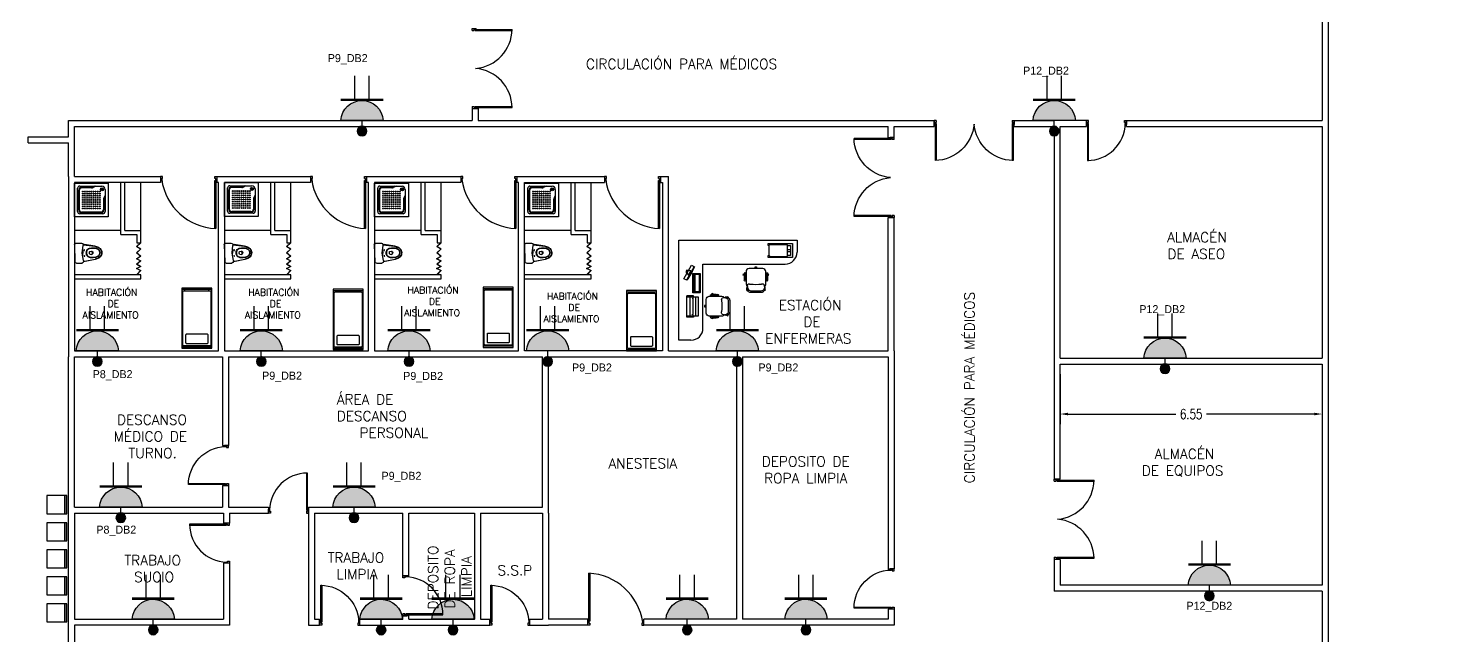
# Model space of a CAD drawing. Header units: metres. Extents: x -39 to 21688, y -24 to 9022.
# Drawn here: x 205.48 to 240.87, y 16.24 to 31.4 of the extents above; entities that cross this region are included whole.
import ezdxf

# ---------------------------------------------------------------- set-up
doc = ezdxf.new("R2010")
doc.units = ezdxf.units.M
doc.header["$MEASUREMENT"] = 0
for name, color, linetype in [('AN-COTAS', 7, 'Continuous'), ('AN-TEXTO', 3, 'Continuous'), ('AR-MOBILIRIO', 1, 'Continuous'), ('AR-MUROS', 6, 'Continuous'), ('AR-PUERTAS', 2, 'Continuous'), ('AR-SUELO', 1, 'Continuous'), ('AR-VENTANAS', 2, 'Continuous'), ('MOBILIARIO', 42, 'Continuous'), ('S.H.', 2, 'Continuous')]:
    doc.layers.add(name, color=color, linetype=linetype)
doc.layers.add('EQUIPO', color=1, linetype='Continuous', lineweight=0)
doc.styles.add('COTAS-2.5', font='romans.shx', dxfattribs={"width": 0.75, "height": 2.5})
doc.styles.add('REGULAR-2.5', font='romans.shx', dxfattribs={"height": 2.5})
doc.dimstyles.new('METROS', dxfattribs={"dimscale": 0, "dimtxt": 2.5, "dimasz": 2, "dimexe": 2.5, "dimexo": 2.5, "dimgap": 1, "dimtad": 0, "dimtih": 1, "dimtoh": 1, "dimzin": 0, "dimdsep": 46, "dimtxsty": 'COTAS-2.5', "dimcen": 2, "dimclrd": 1, "dimclre": 1, "dimclrt": 3, "dimadec": 0, "dimazin": 0, "dimtfac": 1, "dimtofl": 0, "dimtmove": 0, "dimatfit": 3, "dimfxl": 10, "dimfxlon": 1, "dimtfill": 1, "dimtolj": 1, "dimtzin": 0, "dimarcsym": 0})

# ---------------------------------------------------------------- blocks, each defined once
blk = doc.blocks.new('AR-PUERTA 2')
at = {"layer": 'AR-PUERTAS', "linetype": 'Continuous'}
for points in [[(-1.354, -0.058), (-1.354, -0.008), (-1.329, -0.008), (-1.329, 0.042), (-1.379, 0.042), (-1.379, -0.058)], [(-0.029, -0.008), (-0.029, 0.042), (0.021, 0.042), (0.021, -0.058), (-0.004, -0.058), (-0.004, -0.008)], [(-0.004, -0.058), (-0.004, -1.258), (-0.029, -1.258), (-0.029, -0.058)]]:
    blk.add_lwpolyline(points, close=True, dxfattribs=at)
blk.add_arc((0.061, 0.169), 1.428, 188.1236, 267.3924, dxfattribs=at)
blk = doc.blocks.new('31643339')
at = {"layer": 'AR-MOBILIRIO'}
for p, q in [((0.038, 0.5), (0.038, -0.5)), ((1.95, 0.5), (1.95, -0.5)), ((0.038, 0.4), (0.087, 0.4)), ((1.9, 0.4), (1.95, 0.4)), ((0.038, -0.4), (0.087, -0.4)), ((1.9, -0.4), (1.95, -0.4))]:
    blk.add_line(p, q, dxfattribs=at)
blk.add_lwpolyline([(0, -0.5), (0, 0.5), (2, 0.5), (2, -0.5)], close=True, dxfattribs=at)
for points in [[(1.87, 0.475, -0.414214), (1.9, 0.445), (1.9, -0.445, -0.414214), (1.87, -0.475), (0.117, -0.475, -0.414214), (0.087, -0.445), (0.087, 0.445, -0.414214), (0.117, 0.475)], [(0.15, -0.332, 0.414214), (0.18, -0.362), (0.447, -0.362, 0.414214), (0.477, -0.332), (0.477, 0.333, 0.414214), (0.447, 0.363), (0.18, 0.363, 0.414214), (0.15, 0.333)]]:
    blk.add_lwpolyline(points, format="xyb", close=True, dxfattribs=at)
blk = doc.blocks.new('AR-PUERTA ACORDION')
at = {"layer": 'AR-PUERTAS'}
blk.add_lwpolyline([(-0.386, 0.049), (-0.288, -0.046), (-0.235, 0.057), (-0.185, -0.044), (-0.129, 0.054), (-0.046, -0.045), (0.01, 0.056), (0.073, -0.046), (0.158, 0.053), (0.252, -0.046), (0.317, 0.054), (0.41, -0.047), (0.41, -0.054), (0.318, 0.046), (0.253, -0.054), (0.158, 0.046), (0.072, -0.054), (0.01, 0.046), (-0.045, -0.054), (-0.128, 0.046), (-0.185, -0.054), (-0.235, 0.046), (-0.287, -0.054), (-0.39, 0.046)], close=True, dxfattribs=at)
blk = doc.blocks.new('O-27')
for p, q in [((-0.385, 0.173), (-0.385, -0.289)), ((-0.103, 0.183), (-0.375, 0.183)), ((-0.315, 0.183), (-0.315, -0.299)), ((-0.269, 0.183), (-0.269, 0.209)), ((-0.269, 0.209), (-0.103, 0.209)), ((-0.253, 0.15), (-0.253, 0.133)), ((-0.242, 0.15), (-0.253, 0.15)), ((-0.242, 0.133), (-0.253, 0.133)), ((-0.25, 0.183), (-0.25, 0.15)), ((-0.25, 0.133), (-0.25, -0.248)), ((-0.247, 0.183), (-0.247, 0.15)), ((-0.247, 0.133), (-0.247, -0.248)), ((-0.242, 0.15), (-0.242, 0.133)), ((-0.186, -0.299), (-0.186, 0.183)), ((-0.103, -0.324), (-0.103, 0.209)), ((-0.375, -0.299), (-0.103, -0.299)), ((-0.269, -0.299), (-0.269, -0.324)), ((-0.269, -0.324), (-0.103, -0.324)), ((-0.242, -0.248), (-0.253, -0.248)), ((-0.253, -0.265), (-0.253, -0.248)), ((-0.242, -0.265), (-0.253, -0.265)), ((-0.25, -0.265), (-0.25, -0.299)), ((-0.247, -0.265), (-0.247, -0.299)), ((-0.242, -0.265), (-0.242, -0.248))]:
    blk.add_line(p, q)
for centre, start, end in [((-0.375, 0.173), 90, 180), ((-0.375, -0.289), 180, 270)]:
    blk.add_arc(centre, 0.01, start, end)
blk = doc.blocks.new('A$C43F37C80')
at = {"layer": 'AR-MOBILIRIO'}
blk.add_line((0.15, 0.482), (0.15, 0), dxfattribs=at)
blk.add_lwpolyline([(0, 0.01), (0, 0.472, -0.414214), (0.01, 0.482), (0.18, 0.482), (0.18, 0), (0.01, 0, -0.414214), (0, 0.01, -1)], format="xyb", dxfattribs=at)
blk.add_lwpolyline([(0.02, 0.03), (0.136, 0.03), (0.136, 0.452), (0.02, 0.452)], close=True, dxfattribs=at)
blk = doc.blocks.new('A$C714463F3')
at = {"layer": 'AR-MOBILIRIO'}
blk.add_line((0.007, 0.036), (0.194, 0.376), dxfattribs=at)
blk.add_lwpolyline([(0.186, 0.38), (0.26, 0.34), (0.073, 0), (0, 0.04), (0.186, 0.38)], dxfattribs=at)
blk.add_lwpolyline([(0.148, 0.251), (0.089, 0.143), (0.189, 0.125), (0.211, 0.165)], close=True, dxfattribs=at)
blk.add_arc((1.157, -0.374), 1.229, 142.1836, 160.3243, dxfattribs=at)
blk = doc.blocks.new('Silla Ejecutiva 001')
at = {"layer": 'AR-MOBILIRIO'}
for p, q in [((-0.319, 0.422), (-0.308, 0.455)), ((-0.297, 0.415), (-0.319, 0.422)), ((-0.308, 0.455), (-0.294, 0.45)), ((-0.257, 0.436), (-0.247, 0.433)), ((-0.247, 0.398), (-0.254, 0.4)), ((-0.016, 0.59), (-0.016, 0.631)), ((-0.016, 0.631), (0.017, 0.631)), ((0.017, 0.631), (0.017, 0.59)), ((0.258, 0.436), (0.248, 0.433)), ((0.248, 0.398), (0.255, 0.4)), ((0.309, 0.455), (0.295, 0.45)), ((0.298, 0.415), (0.32, 0.422)), ((0.32, 0.422), (0.309, 0.455)), ((-0.224, 0.07), (-0.238, 0.051)), ((-0.238, 0.051), (-0.211, 0.031)), ((-0.226, 0.117), (-0.21, 0.117)), ((-0.226, 0.117), (-0.179, 0.049)), ((-0.226, 0.072), (-0.226, 0.117)), ((-0.18, 0.01), (-0.226, 0.072)), ((-0.214, 0.133), (-0.202, 0.083)), ((-0.211, 0.031), (-0.203, 0.041)), ((-0.164, 0.204), (-0.138, 0.204)), ((-0.143, 0), (0.143, 0)), ((-0.133, 0.038), (0.133, 0.038)), ((0.164, 0.204), (0.138, 0.204)), ((0.226, 0.117), (0.179, 0.049)), ((0.18, 0.01), (0.226, 0.072)), ((0.214, 0.133), (0.202, 0.083)), ((0.211, 0.031), (0.203, 0.041)), ((0.226, 0.117), (0.21, 0.117)), ((0.238, 0.051), (0.211, 0.031)), ((0.224, 0.07), (0.238, 0.051)), ((0.226, 0.072), (0.226, 0.117))]:
    blk.add_line(p, q, dxfattribs=at)
for points in [[(0.248, 0.202), (0.248, 0.513, 0.414214), (0.171, 0.59), (-0.17, 0.59, 0.414214), (-0.247, 0.513), (-0.247, 0.202, 0.235066), (-0.216, 0.141, 0.235066)], [(0.216, 0.14, 0.240352), (0.248, 0.202)]]:
    blk.add_lwpolyline(points, format="xyb", dxfattribs=at)
for centre, radius, start, end in [((0.256, 0.381), 0.554, 171.8383, 188.1617), ((-0.808, 0.381), 0.554, 351.8383, 8.1617), ((0.809, 0.381), 0.554, 171.8383, 188.1617), ((-0.255, 0.381), 0.554, 351.8383, 8.1617), ((-0.167, 0.153), 0.051, 86.8491, 202.9184), ((-0.139, 0.085), 0.0846, 241.0116, 267.0775), ((-0.136, 0.129), 0.0906, 242.0679, 272.1656), ((0, 1.174), 0.979, 261.9043, 278.0957), ((0.136, 0.129), 0.0906, 267.8344, 297.9321), ((0.139, 0.085), 0.0846, 272.9225, 298.9884), ((0.167, 0.153), 0.051, 337.0816, 93.1509)]:
    blk.add_arc(centre, radius, start, end, dxfattribs=at)
for centre, major_axis in [((-0.276, 0.389), (0, 0.0994)), ((0.277, 0.373), (0, -0.0994))]:
    blk.add_ellipse(centre, major_axis=major_axis, ratio=0.234586, start_param=-0.780502, end_param=0.780502, dxfattribs=at)
at = {"layer": 'AR-MOBILIRIO', "extrusion": (0, 0, -1)}
for centre, major_axis in [((0.277, 0.389), (0, 0.0994)), ((-0.276, 0.373), (0, -0.0994))]:
    blk.add_ellipse(centre, major_axis=major_axis, ratio=0.234586, start_param=-0.780502, end_param=0.780502, dxfattribs=at)
blk = doc.blocks.new('A$C7D407643')
at = {"layer": 'AR-MOBILIRIO'}
for p, q in [((0.025, 0.55), (0.025, 0.145)), ((0.15, 0.12), (0.15, 0.05)), ((0.2, 0.12), (0.2, 0.05))]:
    blk.add_line(p, q, dxfattribs=at)
for points in [[(0.35, 0), (0.35, 0.6), (0.3, 0.6), (0.3, 0.575), (0.05, 0.575), (0.05, 0.6), (0, 0.6), (0, 0)], [(0.3, 0.05), (0.3, 0.12), (0.05, 0.12), (0.05, 0.05)]]:
    blk.add_lwpolyline(points, close=True, dxfattribs=at)
blk.add_lwpolyline([(0.3, 0.575, -0.414214), (0.325, 0.55), (0.325, 0.145, -0.414214), (0.3, 0.12)], format="xyb", dxfattribs=at)
blk.add_arc((0.05, 0.145), 0.025, 180, 270, dxfattribs=at)
at = {"layer": 'MOBILIARIO'}
blk.add_arc((0.05, 0.55), 0.025, 90, 180, dxfattribs=at)
blk = doc.blocks.new('rr')
at = {"layer": 'AR-MOBILIRIO'}
for p, q in [((1888.613, 1035.56), (1888.613, 1038.06)), ((1888.613, 1038.06), (1891.563, 1038.06)), ((1891.563, 1038.06), (1891.563, 1037.76)), ((1889.213, 1035.86), (1889.213, 1037.46)), ((1889.213, 1037.46), (1891.263, 1037.46)), ((1888.913, 1035.56), (1888.613, 1035.56))]:
    blk.add_line(p, q, dxfattribs=at)
for centre in [(1891.263, 1037.76), (1888.913, 1035.86)]:
    blk.add_arc(centre, 0.3, 270, 360, dxfattribs=at)
at = {"layer": 'AR-MOBILIRIO', "xscale": -1, "rotation": 90}
blk.add_blockref('A$C7D407643', (1891.446, 1037.973), dxfattribs=at)
at = {"layer": 'AR-MOBILIRIO', "rotation": 180}
for name, p in [('A$C714463F3', (1888.998, 1037.435)), ('A$C43F37C80', (1889.143, 1037.227))]:
    blk.add_blockref(name, p, dxfattribs=at)
at = {"layer": 'AR-MOBILIRIO', "ltscale": 0.1}
blk.add_blockref('Silla Ejecutiva 001', (1890.537, 1036.758), dxfattribs=at)
at = {"layer": 'AR-MOBILIRIO', "xscale": -1}
blk.add_blockref('O-27', (1888.709, 1036.46), dxfattribs=at)
at = {"layer": 'AR-MOBILIRIO', "ltscale": 0.1, "xscale": -1, "rotation": 90}
blk.add_blockref('Silla Ejecutiva 001', (1889.883, 1036.41), dxfattribs=at)
blk = doc.blocks.new('111111')
at = {"layer": 'AR-PUERTAS', "linetype": 'Continuous'}
for p, q in [((254.317, 121.561), (254.317, 122.51)), ((254.342, 121.586), (254.342, 122.51)), ((256.267, 122.51), (256.242, 122.51)), ((256.242, 121.586), (256.242, 122.51)), ((256.267, 121.561), (256.267, 122.51)), ((254.292, 121.511), (254.292, 121.611)), ((254.317, 121.611), (254.292, 121.611)), ((254.342, 121.511), (254.292, 121.511)), ((254.342, 121.586), (254.317, 121.586)), ((254.342, 121.561), (254.317, 121.561)), ((254.342, 121.511), (254.342, 121.561)), ((256.242, 121.586), (256.267, 121.586)), ((256.242, 121.511), (256.242, 121.561)), ((256.242, 121.561), (256.267, 121.561)), ((256.242, 121.511), (256.292, 121.511)), ((256.267, 121.611), (256.292, 121.611)), ((256.292, 121.511), (256.292, 121.611))]:
    blk.add_line(p, q, dxfattribs=at)
for centre, start, end in [((254.297, 121.512), 5.0221, 88.847), ((256.287, 121.512), 91.153, 174.9779)]:
    blk.add_arc(centre, 0.999, start, end, dxfattribs=at)
blk = doc.blocks.new('AR-PUERTA 1')
at = {"layer": 'AR-PUERTAS', "linetype": 'Continuous'}
for points in [[(0.954, 0.033), (0.954, 0.958), (0.929, 0.958), (0.929, 0.033)], [(0.004, 0.058), (0.004, 0.008), (0.029, 0.008), (0.029, -0.042), (-0.021, -0.042), (-0.021, 0.058)], [(0.929, 0.008), (0.929, -0.042), (0.979, -0.042), (0.979, 0.058), (0.954, 0.058), (0.954, 0.008)]]:
    blk.add_lwpolyline(points, close=True, dxfattribs=at)
blk.add_arc((0.954, 0.008), 0.949, 89.9989, 178.4932, dxfattribs=at)
blk = doc.blocks.new('A$C05366594')
at = {"layer": 'AR-MOBILIRIO', "linetype": 'Continuous'}
for p, q in [((0, 0), (0, 0.72)), ((0, 0.72), (0.72, 0.72)), ((0.068, 0.113), (0.068, 0.608)), ((0.113, 0.653), (0.585, 0.653)), ((0.367, 0.63), (0.158, 0.63)), ((0.428, 0.653), (0.397, 0.637)), ((0.72, 0.72), (0.72, 0)), ((0.09, 0.563), (0.09, 0.158)), ((0.63, 0.367), (0.63, 0.158)), ((0.653, 0.428), (0.637, 0.397)), ((0.653, 0.585), (0.653, 0.113)), ((0.72, 0), (0, 0)), ((0.608, 0.068), (0.113, 0.068)), ((0.563, 0.09), (0.158, 0.09))]:
    blk.add_line(p, q, dxfattribs=at)
at = {"layer": 'AR-MOBILIRIO', "color": 250}
for p, q in [((0.367, 0.617), (0.158, 0.617)), ((0.458, 0.653), (0.403, 0.625)), ((0.104, 0.563), (0.104, 0.158)), ((0.617, 0.367), (0.617, 0.158)), ((0.653, 0.458), (0.625, 0.403)), ((0.563, 0.104), (0.158, 0.104))]:
    blk.add_line(p, q, dxfattribs=at)
at = {"layer": 'AR-MOBILIRIO', "linetype": 'Continuous'}
for centre, major_axis, start_param, end_param in [((0.113, 0.608), (0.0318, 0.0318), 0.785398, 2.356194), ((0.158, 0.563), (0.0477, 0.0477), 0.785398, 2.356194), ((0.367, 0.698), (0.0477, 0.0477), 3.926991, 4.390638), ((0.585, 0.585), (0.0477, 0.0477), 5.497787, 7.068583), ((0.698, 0.367), (-0.0477, 0.0477), 0.321751, 0.785398), ((0.113, 0.113), (-0.0318, 0.0318), 0.785398, 2.356194), ((0.158, 0.158), (-0.0477, 0.0477), 0.785398, 2.356194), ((0.158, 0.158), (-0.0477, 0.0477), 0.785398, 2.356194), ((0.563, 0.158), (0.0477, 0.0477), 3.926991, 5.497787), ((0.608, 0.113), (-0.0318, 0.0318), 2.356194, 3.926991)]:
    blk.add_ellipse(centre, major_axis=major_axis, ratio=1, start_param=start_param, end_param=end_param, dxfattribs=at)
at = {"layer": 'AR-MOBILIRIO', "color": 250}
for centre, major_axis, start_param, end_param in [((0.158, 0.563), (-0.0382, 0.0382), -0.785398, 0.785398), ((0.367, 0.698), (0.0573, 0.0573), 3.926991, 4.390638), ((0.585, 0.585), (0.0223, 0.0223), 0.785398, 7.068583), ((0.18, 0.54), (-0.00636, 0.00636), -0.785398, 5.497787), ((0.18, 0.495), (-0.00636, 0.00636), -0.785398, 5.497787), ((0.18, 0.45), (-0.00636, 0.00636), -0.785398, 5.497787), ((0.18, 0.405), (-0.00636, 0.00636), -0.785398, 5.497787), ((0.18, 0.36), (-0.00636, 0.00636), -0.785398, 5.497787), ((0.18, 0.315), (-0.00636, 0.00636), -0.785398, 5.497787), ((0.225, 0.54), (0.00636, 0.00636), 0.785398, 7.068583), ((0.225, 0.495), (0.00636, 0.00636), 0.785398, 7.068583), ((0.225, 0.45), (0.00636, 0.00636), 0.785398, 7.068583), ((0.225, 0.405), (0.00636, 0.00636), 0.785398, 7.068583), ((0.225, 0.36), (0.00636, 0.00636), 0.785398, 7.068583), ((0.225, 0.315), (0.00636, 0.00636), 0.785398, 7.068583), ((0.27, 0.54), (0.00636, 0.00636), 0.785398, 7.068583), ((0.27, 0.495), (0.00636, 0.00636), 0.785398, 7.068583), ((0.27, 0.45), (0.00636, 0.00636), 0.785398, 7.068583), ((0.27, 0.405), (0.00636, 0.00636), 0.785398, 7.068583), ((0.27, 0.36), (0.00636, 0.00636), 0.785398, 7.068583), ((0.27, 0.315), (0.00636, 0.00636), 0.785398, 7.068583), ((0.315, 0.54), (-0.00636, 0.00636), -0.785398, 5.497787), ((0.315, 0.495), (-0.00636, 0.00636), -0.785398, 5.497787), ((0.315, 0.45), (-0.00636, 0.00636), -0.785398, 5.497787), ((0.315, 0.36), (-0.00636, 0.00636), -0.785398, 5.497787), ((0.315, 0.315), (-0.00636, 0.00636), -0.785398, 5.497787), ((0.315, 0.405), (-0.00636, 0.00636), -0.785398, 5.497787), ((0.36, 0.54), (-0.00636, 0.00636), -0.785398, 5.497787), ((0.36, 0.495), (-0.00636, 0.00636), -0.785398, 5.497787), ((0.36, 0.45), (-0.00636, 0.00636), -0.785398, 5.497787), ((0.36, 0.405), (-0.00636, 0.00636), -0.785398, 5.497787), ((0.36, 0.36), (-0.00636, 0.00636), -0.785398, 5.497787), ((0.36, 0.315), (-0.00636, 0.00636), -0.785398, 5.497787), ((0.405, 0.54), (-0.00636, 0.00636), -0.785398, 5.497787), ((0.405, 0.495), (-0.00636, 0.00636), -0.785398, 5.497787), ((0.405, 0.45), (-0.00636, 0.00636), -0.785398, 5.497787), ((0.405, 0.405), (-0.00636, 0.00636), -0.785398, 5.497787), ((0.405, 0.36), (-0.00636, 0.00636), -0.785398, 5.497787), ((0.405, 0.315), (-0.00636, 0.00636), -0.785398, 5.497787), ((0.45, 0.54), (0.00636, 0.00636), 0.785398, 7.068583), ((0.45, 0.495), (0.00636, 0.00636), 0.785398, 7.068583), ((0.45, 0.45), (0.00636, 0.00636), 0.785398, 7.068583), ((0.45, 0.405), (0.00636, 0.00636), 0.785398, 7.068583), ((0.45, 0.36), (0.00636, 0.00636), 0.785398, 7.068583), ((0.45, 0.315), (0.00636, 0.00636), 0.785398, 7.068583), ((0.495, 0.54), (0.00636, 0.00636), 0.785398, 7.068583), ((0.495, 0.495), (0.00636, 0.00636), 0.785398, 7.068583), ((0.495, 0.45), (0.00636, 0.00636), 0.785398, 7.068583), ((0.495, 0.405), (0.00636, 0.00636), 0.785398, 7.068583), ((0.495, 0.36), (0.00636, 0.00636), 0.785398, 7.068583), ((0.495, 0.315), (0.00636, 0.00636), 0.785398, 7.068583), ((0.54, 0.54), (-0.00636, 0.00636), -0.785398, 5.497787), ((0.54, 0.495), (-0.00636, 0.00636), -0.785398, 5.497787), ((0.54, 0.45), (-0.00636, 0.00636), -0.785398, 5.497787), ((0.54, 0.36), (-0.00636, 0.00636), -0.785398, 5.497787), ((0.54, 0.315), (-0.00636, 0.00636), -0.785398, 5.497787), ((0.54, 0.405), (-0.00636, 0.00636), -0.785398, 5.497787), ((0.585, 0.585), (-0.00955, 0.00955), -0.785398, 5.497787), ((0.576, 0.585), (0.00286, 0.00286), 0.785398, 7.068583), ((0.581, 0.592), (0.00286, 0.00286), 0.785398, 7.068583), ((0.581, 0.578), (0.00286, 0.00286), 0.785398, 7.068583), ((0.589, 0.592), (0.00286, 0.00286), 0.785398, 7.068583), ((0.589, 0.578), (0.00286, 0.00286), 0.785398, 7.068583), ((0.594, 0.585), (0.00286, 0.00286), 0.785398, 7.068583), ((0.698, 0.367), (-0.0573, 0.0573), 0.321751, 0.785398), ((0.158, 0.158), (-0.0382, 0.0382), 0.785398, 2.356194), ((0.158, 0.158), (0.0382, 0.0382), 2.356194, 3.926991), ((0.18, 0.27), (-0.00636, 0.00636), -0.785398, 5.497787), ((0.18, 0.225), (-0.00636, 0.00636), -0.785398, 5.497787), ((0.18, 0.18), (-0.00636, 0.00636), -0.785398, 5.497787), ((0.225, 0.27), (0.00636, 0.00636), 0.785398, 7.068583), ((0.225, 0.225), (0.00636, 0.00636), 0.785398, 7.068583), ((0.225, 0.18), (0.00636, 0.00636), 0.785398, 7.068583), ((0.27, 0.27), (0.00636, 0.00636), 0.785398, 7.068583), ((0.27, 0.225), (0.00636, 0.00636), 0.785398, 7.068583), ((0.27, 0.18), (0.00636, 0.00636), 0.785398, 7.068583), ((0.315, 0.27), (-0.00636, 0.00636), -0.785398, 5.497787), ((0.315, 0.225), (-0.00636, 0.00636), -0.785398, 5.497787), ((0.315, 0.18), (-0.00636, 0.00636), -0.785398, 5.497787), ((0.36, 0.27), (-0.00636, 0.00636), -0.785398, 5.497787), ((0.36, 0.225), (-0.00636, 0.00636), -0.785398, 5.497787), ((0.36, 0.18), (-0.00636, 0.00636), -0.785398, 5.497787), ((0.405, 0.27), (-0.00636, 0.00636), -0.785398, 5.497787), ((0.405, 0.225), (-0.00636, 0.00636), -0.785398, 5.497787), ((0.405, 0.18), (-0.00636, 0.00636), -0.785398, 5.497787), ((0.45, 0.27), (0.00636, 0.00636), 0.785398, 7.068583), ((0.45, 0.225), (0.00636, 0.00636), 0.785398, 7.068583), ((0.45, 0.18), (0.00636, 0.00636), 0.785398, 7.068583), ((0.495, 0.27), (0.00636, 0.00636), 0.785398, 7.068583), ((0.495, 0.225), (0.00636, 0.00636), 0.785398, 7.068583), ((0.495, 0.18), (0.00636, 0.00636), 0.785398, 7.068583), ((0.54, 0.27), (-0.00636, 0.00636), -0.785398, 5.497787), ((0.54, 0.225), (-0.00636, 0.00636), -0.785398, 5.497787), ((0.54, 0.18), (-0.00636, 0.00636), -0.785398, 5.497787), ((0.563, 0.158), (0.0382, 0.0382), 3.926991, 5.497787)]:
    blk.add_ellipse(centre, major_axis=major_axis, ratio=1, start_param=start_param, end_param=end_param, dxfattribs=at)
blk = doc.blocks.new('silla')
for points in [[(-0.225, -0.023), (0.225, -0.023), (0.225, 0.023), (-0.225, 0.023)], [(-0.225, -0.473), (0.225, -0.473), (0.225, -0.023), (-0.225, -0.023)]]:
    blk.add_lwpolyline(points, close=True)
blk = doc.blocks.new('*U106')
at = {"layer": 'AR-MOBILIRIO', "rotation": 270}
blk.add_blockref('silla', (0.225, 0), dxfattribs=at)
blk = doc.blocks.new('*U107')
at = {"layer": 'AR-MUROS', "color": 0, "linetype": 'ByBlock', "lineweight": -2}
for p in [(0, 2.7), (0, 2.025), (0, 1.35), (0, 0.675), (0, 0)]:
    blk.add_blockref('*U106', p, dxfattribs=at)
blk = doc.blocks.new('1p-toppiece')
at = {"layer": 'AR-MOBILIRIO'}
for p, q in [((-0.532, 0.174), (-0.265, 0.22)), ((-0.232, 0.219), (-0.531, 0.169)), ((-0.485, 0.003), (-0.485, 0.003)), ((-0.485, 0.003), (-0.485, 0.003)), ((-0.485, 0.003), (-0.485, 0.003)), ((-0.485, 0.003), (-0.485, 0.003)), ((-0.485, 0.003), (-0.485, 0.003)), ((-0.485, 0.003), (-0.485, 0.003)), ((-0.485, 0.003), (-0.485, 0.003)), ((-0.485, 0.003), (-0.485, 0.003)), ((-0.406, 0.039), (-0.443, 0.044)), ((-0.232, 0.22), (-0.232, 0.195)), ((-0.205, 0.008), (-0.232, 0.195)), ((-0.218, 0.098), (-0.218, 0.003)), ((-0.218, -0.093), (-0.218, 0.003)), ((-0.047, 0.26), (-0.192, 0.26)), ((-0.007, 0.22), (-0.007, -0.214)), ((-0.532, -0.169), (-0.265, -0.215)), ((-0.232, -0.214), (-0.531, -0.163)), ((-0.406, -0.034), (-0.443, -0.039)), ((-0.232, -0.189), (-0.205, -0.003)), ((-0.232, -0.189), (-0.232, -0.214)), ((-0.047, -0.254), (-0.192, -0.254))]:
    blk.add_line(p, q, dxfattribs=at)
blk.add_lwpolyline([(-0.467, -0.009, 0.139005), (-0.464, -0.009, 0.107089), (-0.461, -0.006, 0.080212), (-0.46, -0.002, 0.06796), (-0.459, 0.003, 0.06796), (-0.46, 0.007, 0.080212), (-0.461, 0.011, 0.107089), (-0.464, 0.014, 0.139005), (-0.467, 0.015, 0.139005), (-0.47, 0.014, 0.107089), (-0.473, 0.011, 0.080212), (-0.474, 0.007, 0.06796), (-0.475, 0.003, 0.06796), (-0.474, -0.002, 0.080212), (-0.473, -0.006, 0.107089), (-0.47, -0.009, 0.139005)], format="xyb", close=True, dxfattribs=at)
for centre in [(-0.26, 0.078), (-0.26, -0.072)]:
    blk.add_circle(centre, 0.008, dxfattribs=at)
for centre, radius, start, end in [((-0.545, -0.004), 0.165, 137.5273, 177.8064), ((-0.545, 0.009), 0.165, 182.1936, 222.4727), ((-0.545, -0.004), 0.159, 137.1746, 177.7477), ((-0.545, 0.009), 0.159, 182.2523, 222.8254), ((-0.518, -0.034), 0.206, 106.927, 136.493), ((-0.541, -0.003), 0.122, 134.1142, 177.24), ((-0.541, 0.008), 0.122, 182.76, 225.8858), ((-0.518, -0.034), 0.2, 106.5054, 136.1127), ((-0.541, -0.003), 0.115, 133.4423, 177.1285), ((-0.541, 0.008), 0.115, 182.8715, 226.5577), ((-0.519, -0.031), 0.157, 102.7254, 132.8308), ((-0.52, -0.03), 0.15, 101.8667, 132.1155), ((-0.482, -0.117), 0.296, 99.7929, 108.8085), ((-0.482, -0.12), 0.292, 99.5848, 108.4322), ((-0.482, -0.148), 0.279, 90.6669, 104.9929), ((-0.482, -0.156), 0.281, 90.6819, 104.1933), ((-0.474, -0.297), 0.428, 81.7587, 91.4179), ((-0.488, -0.362), 0.487, 81.705, 89.6761), ((-0.434, 0.003), 0.0456, 126.1832, 180), ((-0.434, 0.003), 0.0456, 180, 233.8168), ((-0.447, 0.019), 0.025, 82.2348, 126.1832), ((-0.434, -0.002), 0.123, 44.007, 82.2929), ((-0.431, -0.004), 0.132, 44.3018, 82.295), ((-0.408, 0.024), 0.015, 13.7696, 82.2348), ((-0.495, 0.003), 0.105, 0, 13.7696), ((-0.495, 0.003), 0.105, 346.2304, 0), ((-0.46, 0.006), 0.138, 358.6352, 34.0042), ((-0.46, -0.001), 0.138, 325.9958, 1.3648), ((-0.441, 0.008), 0.132, 357.4666, 37.446), ((-0.441, -0.003), 0.132, 322.554, 2.5334), ((-0.24, 0.073), 0.15, 87.0389, 99.7929), ((-0.192, 0.22), 0.04, 90, 180), ((-0.244, 0.003), 0.04, 351.6776, 8.3142), ((-0.047, 0.22), 0.04, 0, 90), ((-0.518, 0.039), 0.206, 223.507, 253.073), ((-0.518, 0.039), 0.2, 223.8873, 253.4946), ((-0.519, 0.036), 0.157, 227.1692, 257.2746), ((-0.52, 0.036), 0.15, 227.8845, 258.1333), ((-0.482, 0.122), 0.296, 251.1915, 260.2071), ((-0.482, 0.125), 0.292, 251.5678, 260.4152), ((-0.482, 0.153), 0.279, 255.0071, 269.3331), ((-0.482, 0.161), 0.281, 255.8067, 269.3181), ((-0.488, 0.368), 0.487, 270.3239, 278.295), ((-0.474, 0.302), 0.428, 268.5821, 278.2413), ((-0.447, -0.014), 0.025, 233.8168, 277.7652), ((-0.434, 0.007), 0.123, 277.7071, 315.993), ((-0.431, 0.009), 0.132, 277.705, 315.6982), ((-0.408, -0.019), 0.015, 277.7652, 346.2304), ((-0.24, -0.067), 0.15, 260.2071, 272.966), ((-0.192, -0.214), 0.04, 180, 270), ((-0.047, -0.214), 0.04, 270, 360)]:
    blk.add_arc(centre, radius, start, end, dxfattribs=at)
blk = doc.blocks.new('*D109')
at = {"layer": 'AN-COTAS', "color": 1, "lineweight": -2, "transparency": 16777216}
for p, q in [((231.259, 22.77), (231.259, 21.523)), ((237.809, 22.77), (237.809, 21.523)), ((231.459, 21.773), (234.153, 21.773)), ((237.609, 21.773), (234.916, 21.773))]:
    blk.add_line(p, q, dxfattribs=at)
at = {"layer": 'AN-COTAS', "color": 1, "transparency": 16777216}
for points in [[(231.459, 21.806), (231.459, 21.74), (231.259, 21.773)], [(237.609, 21.806), (237.609, 21.74), (237.809, 21.773)]]:
    blk.add_solid(points, dxfattribs=at)
at = {"layer": 'Defpoints', "color": 0, "transparency": 16777216}
for p in [(231.259, 23.02), (237.809, 23.02), (237.809, 21.773)]:
    blk.add_point(p, dxfattribs=at)
at = {"layer": 'AN-COTAS', "color": 3, "transparency": 16777216, "insert": (234.534, 21.773), "char_height": 0.25, "attachment_point": 5, "style": 'COTAS-2.5', "bg_fill": 3, "box_fill_scale": 1.25, "bg_fill_color": 256, "bg_fill_true_color": 13158600, "bg_fill_transparency": 0}
blk.add_mtext('\\A1;6.55', dxfattribs=at)
blk = doc.blocks.new('16A twin WP')
at = {"ltscale": 8}
h = blk.add_hatch(color=256, dxfattribs=at)
edge = h.paths.add_edge_path()
edge.add_ellipse((17.4, -1), major_axis=(0.2, 17.4), ratio=1, start_angle=273.7089, end_angle=447.4296, ccw=False)
edge.add_line((34.8, 0), (0, 0))
h = blk.add_hatch(color=256, dxfattribs=at)
edge = h.paths.add_edge_path()
edge.add_ellipse((17.4, -8.7), major_axis=(-2.81, 2.81), ratio=1, start_angle=0, end_angle=360)
for p, q in [((11.5, 16.9), (11.5, 36.5)), ((23.3, 16.9), (23.3, 36.5)), ((34.8, 0), (0, 0)), ((17.4, -4.7), (17.4, 0))]:
    blk.add_line(p, q, dxfattribs=at)
at = {"ltscale": 8, "const_width": 2}
blk.add_lwpolyline([(34.8, 16.9), (0, 16.9)], dxfattribs=at)
at = {"ltscale": 8, "extrusion": (0, 0, -1)}
blk.add_ellipse((17.4, -1), major_axis=(0.2, 17.4), ratio=1, start_param=-1.525934, end_param=1.506063, dxfattribs=at)
at = {"ltscale": 8}
blk.add_ellipse((17.4, -8.7), major_axis=(-2.81, 2.81), ratio=1, start_param=3.926991, end_param=10.210176, dxfattribs=at)

msp = doc.modelspace()

# ---------------------------------------------------------------- linework, layer by layer
at = {"layer": 'AR-MUROS'}
for p, q in [((216.56766, 29.39947), (216.71766, 29.39947)), ((206.47855, 29.10006), (216.56766, 29.10006)), ((216.71766, 29.10006), (227.10949, 29.10006)), ((232.91562, 29.10006), (237.80949, 29.10006)), ((206.62855, 28.95006), (226.95949, 28.95006)), ((232.91562, 28.95006), (237.80949, 28.95006)), ((206.62855, 27.70006), (208.78468, 27.70006)), ((221.47855, 23.35006), (221.47855, 27.70006)), ((208.78468, 27.55006), (206.62855, 27.55006)), ((206.62855, 27.55006), (206.62855, 23.35006)), ((207.7915, 26.25006), (207.7915, 27.55006)), ((207.8915, 26.35006), (207.8915, 27.55006)), ((208.29061, 26.35006), (208.29061, 27.55006)), ((210.22855, 27.55006), (210.18468, 27.55006)), ((210.22855, 23.35006), (210.22855, 27.55006)), ((211.5415, 26.25006), (211.5415, 27.55006)), ((211.6415, 26.35006), (211.6415, 27.55006)), ((212.04061, 26.35006), (212.04061, 27.55006)), ((215.2915, 26.25006), (215.2915, 27.55006)), ((215.3915, 26.35006), (215.3915, 27.55006)), ((215.79061, 26.35006), (215.79061, 27.55006)), ((219.0415, 26.25006), (219.0415, 27.55006)), ((219.1415, 26.35006), (219.1415, 27.55006)), ((219.54061, 26.35006), (219.54061, 27.55006)), ((208.19061, 26.25006), (208.19061, 26.05006)), ((208.29061, 26.05006), (208.29061, 26.35006)), ((211.94061, 26.25006), (211.94061, 26.05006)), ((212.04061, 26.05006), (212.04061, 26.35006)), ((215.69061, 26.25006), (215.69061, 26.05006)), ((215.79061, 26.05006), (215.79061, 26.35006)), ((219.44061, 26.25006), (219.44061, 26.05006)), ((219.54061, 26.05006), (219.54061, 26.35006)), ((208.19061, 26.05006), (208.29061, 26.05006)), ((211.94061, 26.05006), (212.04061, 26.05006)), ((215.69061, 26.05006), (215.79061, 26.05006)), ((219.44061, 26.05006), (219.54061, 26.05006)), ((206.62855, 23.35006), (210.22855, 23.35006)), ((206.62855, 23.20006), (210.22855, 23.20006)), ((210.22855, 23.20006), (210.32855, 23.20006)), ((210.47855, 23.20006), (213.97855, 23.20006)), ((213.97855, 23.20006), (217.72855, 23.20006)), ((217.72855, 23.20006), (218.32855, 23.20006)), ((218.47855, 23.20006), (221.47855, 23.20006)), ((227.10949, 23.35006), (227.10949, 17.90566)), ((227.10949, 16.90566), (227.10949, 16.50006))]:
    msp.add_line(p, q, dxfattribs=at)
for points in [[(237.95949, 56.44698), (237.95949, 16.81643), (237.95949, 0.00044), (150.01989, 0), (144.01989, 0), (144.01989, 12.40006), (144.16989, 12.40006), (144.16989, 11.5001)], [(237.80949, 34.29698), (237.80949, 29.10006)], [(237.80949, 34.29698), (237.80949, 29.10006)], [(216.56766, 29.39947), (216.56766, 29.10006)], [(216.71766, 29.39947), (216.71766, 29.10006)], [(206.47855, 28.68913), (206.47855, 29.10006)], [(227.10949, 29.10006), (228.10949, 29.10006)], [(228.10949, 28.95006), (228.10949, 29.10006)], [(230.10949, 29.10006), (231.10949, 29.10006)], [(230.10949, 28.95006), (230.10949, 29.10006)], [(231.25949, 23.16968), (231.25949, 28.95006), (231.91562, 28.95006), (231.91562, 29.10006), (231.10949, 29.10006)], [(232.91562, 28.95006), (232.91562, 29.10006)], [(205.47855, 28.68913), (206.47855, 28.68913)], [(205.47855, 28.53913), (205.47855, 28.68913)], [(206.62855, 27.70006), (206.62855, 28.95006)], [(226.95949, 28.67474), (226.95949, 28.95006)], [(226.95949, 28.67474), (227.10949, 28.67474)], [(227.10949, 28.67474), (227.10949, 28.95006)], [(227.10949, 28.95006), (228.10949, 28.95006)], [(230.10949, 28.95006), (231.10949, 28.95006)], [(231.10949, 28.95006), (231.10949, 20.14634)], [(237.80949, 28.95006), (237.80949, 23.16968)], [(237.80949, 28.95006), (237.80949, 28.68913)], [(205.47855, 28.53913), (206.47855, 28.53913)], [(206.47855, 27.70006), (206.47855, 28.53913)], [(237.80949, 28.53913), (237.80949, 23.16968)], [(206.47855, 27.70006), (206.47855, 23.20006)], [(208.78468, 27.70006), (208.78468, 27.55006)], [(210.18468, 27.70006), (210.22855, 27.70006), (212.53238, 27.70006)], [(210.18468, 27.70006), (210.18468, 27.55006)], [(212.53238, 27.70006), (212.53238, 27.55006)], [(213.93238, 27.70006), (213.97855, 27.70006), (216.28596, 27.70006)], [(213.93238, 27.70006), (213.93238, 27.55006)], [(216.28596, 27.70006), (216.28596, 27.55006)], [(217.68596, 27.70006), (217.72855, 27.70006), (219.8785, 27.70006)], [(217.68596, 27.70006), (217.68596, 27.55006)], [(219.8785, 27.70006), (219.8785, 27.55006)], [(221.2785, 27.70006), (221.47855, 27.70006)], [(221.2785, 27.70006), (221.2785, 27.55006)], [(212.53238, 27.55006), (210.37855, 27.55006), (210.37855, 23.35006), (213.97855, 23.35006), (213.97855, 27.55006), (213.93238, 27.55006)], [(216.28596, 27.55006), (214.12855, 27.55006), (214.12855, 23.35006), (217.72855, 23.35006), (217.72855, 27.55006), (217.68596, 27.55006)], [(221.2785, 27.55006), (221.32855, 27.55006), (221.32855, 23.35006), (217.87855, 23.35006), (217.87855, 27.55006), (219.8785, 27.55006)], [(226.95949, 23.35006), (226.95949, 26.67474)], [(226.95949, 26.67474), (227.10949, 26.67474)], [(227.10949, 23.35006), (227.10949, 26.67474)], [(207.7915, 26.35006), (206.62855, 26.35006)], [(207.7915, 26.25006), (208.19061, 26.25006)], [(207.8915, 26.35006), (208.29061, 26.35006)], [(211.5415, 26.35006), (210.37855, 26.35006)], [(211.5415, 26.25006), (211.94061, 26.25006)], [(211.6415, 26.35006), (212.04061, 26.35006)], [(215.2915, 26.35006), (214.12855, 26.35006)], [(215.2915, 26.25006), (215.69061, 26.25006)], [(215.3915, 26.35006), (215.79061, 26.35006)], [(219.0415, 26.35006), (217.87855, 26.35006)], [(219.0415, 26.25006), (219.44061, 26.25006)], [(219.1415, 26.35006), (219.54061, 26.35006)], [(206.62855, 25.15006), (208.29061, 25.15006), (208.29061, 25.25006), (206.62855, 25.25006)], [(210.37855, 25.15006), (212.04061, 25.15006), (212.04061, 25.25006), (210.37855, 25.25006)], [(214.12855, 25.15006), (215.79061, 25.15006), (215.79061, 25.25006), (214.12855, 25.25006)], [(217.87855, 25.15006), (219.54061, 25.15006), (219.54061, 25.25006), (217.87855, 25.25006)], [(206.47855, 19.30006), (206.47855, 23.20006)], [(206.62855, 19.45006), (206.62855, 23.20006)], [(206.62855, 23.20006), (210.32855, 23.20006)], [(210.32855, 23.20006), (210.32855, 20.9857)], [(210.47855, 23.20006), (210.47855, 20.9857)], [(210.47855, 23.20006), (218.32855, 23.20006)], [(212.47855, 19.45006), (218.32855, 19.45006), (218.32855, 23.20006)], [(218.47855, 19.30006), (218.47855, 23.20006)], [(218.48004, 23.20006), (223.17453, 23.20006)], [(221.47855, 23.35006), (226.95949, 23.35006)], [(223.17453, 23.20006), (223.17453, 16.65006)], [(223.32453, 23.20006), (226.95949, 23.20006)], [(223.32453, 23.20006), (223.32453, 16.65006)], [(226.95949, 23.20006), (226.95949, 17.90566)], [(231.25949, 23.16968), (237.80949, 23.16968)], [(231.25949, 23.01968), (237.80949, 23.01968)], [(231.25949, 20.14634), (231.25949, 23.01968)], [(237.80949, 23.01968), (237.80949, 17.50023)], [(237.80949, 23.01968), (237.80949, 17.50023)], [(210.32855, 20.9857), (210.47855, 20.9857)], [(210.32855, 19.9857), (210.32855, 19.45006)], [(210.32855, 19.9857), (210.47855, 19.9857)], [(210.47855, 19.9857), (210.47855, 19.45006)], [(231.25949, 20.14634), (231.10949, 20.14634)], [(210.50815, 16.50006), (206.62855, 16.50006), (206.62855, 15.00008), (206.47855, 15.00008), (206.47855, 16.50006), (206.47855, 19.30006)], [(206.62855, 19.45006), (210.32855, 19.45006)], [(206.62855, 19.30006), (210.35815, 19.30006)], [(206.62855, 19.30006), (206.62855, 16.65006), (210.35815, 16.65006)], [(210.35815, 19.30006), (210.35815, 19.04827)], [(210.47855, 19.45006), (211.47855, 19.45006)], [(210.50815, 19.30006), (211.47855, 19.30006)], [(210.50815, 19.30006), (210.50815, 19.04827)], [(211.47855, 19.45006), (211.47855, 19.30006)], [(212.47855, 19.45006), (212.47855, 19.30006)], [(212.47855, 19.30006), (212.47855, 16.50006)], [(212.62855, 19.30006), (214.83855, 19.30006)], [(212.62855, 19.30006), (212.62855, 16.65006)], [(214.83855, 17.73748), (214.83855, 19.30006)], [(214.98855, 19.30006), (216.62855, 19.30006)], [(214.98855, 17.73748), (214.98855, 19.30006)], [(216.62855, 19.30006), (216.62855, 16.65006)], [(216.77855, 19.30006), (218.32855, 19.30006)], [(216.77855, 19.30006), (216.77855, 16.65006)], [(218.32855, 19.30006), (218.32855, 16.65006)], [(218.47855, 19.30006), (218.47855, 16.65006)], [(210.50815, 19.04827), (210.35815, 19.04827)], [(231.10949, 18.14634), (231.10949, 17.35023)], [(231.25949, 18.14634), (231.10949, 18.14634)], [(231.25949, 18.14634), (231.25949, 17.50023)], [(210.35815, 18.04827), (210.35815, 16.65006)], [(210.50815, 18.04827), (210.35815, 18.04827)], [(210.50815, 18.04827), (210.50815, 16.50006)], [(214.98855, 17.73748), (214.83855, 17.73748)], [(226.95949, 17.90566), (227.10949, 17.90566)], [(237.80949, 17.35023), (231.10949, 17.35023)], [(237.80949, 17.50023), (231.25949, 17.50023)], [(237.80949, 17.35023), (237.80949, 16.81643)], [(237.80949, 17.35023), (237.80949, 16.81643), (237.80949, 11.5001)], [(212.62855, 16.65006), (212.75815, 16.65006)], [(212.75815, 16.50006), (212.75815, 16.65006)], [(213.75815, 16.65006), (214.83855, 16.65006)], [(213.75815, 16.50006), (213.75815, 16.65006)], [(214.83855, 16.65006), (214.83855, 16.73748)], [(214.98855, 16.73748), (214.83855, 16.73748)], [(214.98855, 16.65006), (214.98855, 16.73748)], [(214.98855, 16.65006), (216.62855, 16.65006)], [(216.77855, 16.65006), (217.00706, 16.65006)], [(217.00706, 16.50006), (217.00706, 16.65006)], [(218.00706, 16.65006), (218.32855, 16.65006)], [(218.00706, 16.50006), (218.00706, 16.65006)], [(219.45628, 16.65006), (218.47855, 16.65006)], [(219.45628, 16.50006), (219.45628, 16.65006)], [(223.17453, 16.65006), (220.85628, 16.65006)], [(220.85628, 16.50006), (220.85628, 16.65006)], [(226.95949, 16.65006), (223.32453, 16.65006)], [(226.95949, 16.90566), (226.95949, 16.65006)], [(227.10949, 16.90566), (226.95949, 16.90566)], [(212.47855, 16.50006), (212.75815, 16.50006)], [(213.75815, 16.50006), (217.00706, 16.50006)], [(218.00706, 16.50006), (218.47855, 16.50006)], [(219.45628, 16.50006), (218.47855, 16.50006)], [(227.10949, 16.50006), (220.85628, 16.50006)]]:
    msp.add_lwpolyline(points, dxfattribs=at)

# ---------------------------------------------------------------- block references
at = {"rotation": 270}
for p in [(95.05655, 285.69167), (109.59839, 274.43853)]:
    msp.add_blockref('111111', p, dxfattribs=at)
at = {"xscale": -1}
for p, rotation in [((-26.1827, 150.61117), 180), ((348.6206, 282.96694), 90)]:
    msp.add_blockref('111111', p, dxfattribs=dict(at, rotation=rotation))
msp.add_blockref('rr', (-1666.87688, -1011.94446))
at = {"layer": 'AR-MOBILIRIO', "xscale": 1.176120000000083, "yscale": 1.176120000000083, "zscale": 1.176120000000083}
for p in [(206.62855, 26.69276), (210.37855, 26.70325), (214.12855, 26.69276), (217.87855, 26.69276)]:
    msp.add_blockref('A$C05366594', p, dxfattribs=at)
at = {"layer": 'AR-MUROS'}
for name, p, rotation in [('AR-PUERTA 1', (232.89481, 29.05843), 180), ('AR-PUERTA 1', (210.46652, 18.06909), 90.00000000000001), ('AR-PUERTA 1', (214.88018, 17.71666), 270), ('AR-PUERTA 2', (219.47709, 16.5417), 179.9999999997532)]:
    msp.add_blockref(name, p, dxfattribs=dict(at, rotation=rotation))
for name, p in [('AR-PUERTA 2', (210.16386, 27.65843)), ('AR-PUERTA 2', (213.91156, 27.65843)), ('AR-PUERTA 2', (217.66514, 27.65843)), ('AR-PUERTA 2', (221.25769, 27.65843)), ('AR-PUERTA 1', (211.49937, 19.3417)), ('*U107', (206.19014, 16.81054))]:
    msp.add_blockref(name, p, dxfattribs=at)
at = {"layer": 'AR-MUROS', "xscale": -1, "rotation": 90}
for p in [(210.43691, 20.96488), (227.06786, 17.88484)]:
    msp.add_blockref('AR-PUERTA 1', p, dxfattribs=at)
at = {"layer": 'AR-MUROS', "xscale": -1}
for p in [(213.73733, 16.5417), (217.98624, 16.5417)]:
    msp.add_blockref('AR-PUERTA 1', p, dxfattribs=at)
at = {"layer": 'AR-SUELO', "xscale": 0.0304565344946113, "yscale": 0.0304565344946113, "zscale": 0.0304565344946113}
for p in [(213.28648, 29.09997), (230.58249, 29.09997), (206.67461, 23.34997), (210.76849, 23.34997), (214.46059, 23.34997), (217.92639, 23.34997), (222.66638, 23.34997), (207.25991, 19.44997), (213.08734, 19.44997), (234.4605, 17.50014), (208.06957, 16.64997), (213.76508, 16.64997), (215.56069, 16.64997), (221.41151, 16.64997), (224.37857, 16.64997)]:
    msp.add_blockref('16A twin WP', p, dxfattribs=at)
at = {"layer": 'AR-VENTANAS', "rotation": 89.99999999999999}
for p in [(208.23634, 25.63981), (211.98634, 25.63981), (215.73634, 25.63981), (219.48634, 25.63981)]:
    msp.add_blockref('AR-PUERTA ACORDION', p, dxfattribs=at)
at = {"layer": 'EQUIPO', "xscale": -0.7516572760392114, "yscale": 0.7516572760392114, "zscale": 0.7516572760392114, "rotation": 270.0000000001733}
for p in [(209.68946, 23.4148), (213.46837, 23.38379), (217.22108, 23.43596), (220.80204, 23.35006)]:
    msp.add_blockref('31643339', p, dxfattribs=at)
at = {"layer": 'S.H.', "xscale": -0.9681450398693043, "yscale": 0.9681450398693042, "zscale": 0.9681450398693042, "rotation": 1.633556805323195}
for p in [(206.62855, 25.78146), (210.37231, 25.78146), (214.12231, 25.78146), (217.87231, 25.78146)]:
    msp.add_blockref('1p-toppiece', p, dxfattribs=at)

# ---------------------------------------------------------------- texts
at = {"layer": 'AN-TEXTO', "attachment_point": 1, "style": 'REGULAR-2.5'}
for s, width, gutter_width, heights, insert, char_height in [('\\pi0.22058;CIRCULACIÓN PARA MÉDICOS ', 5.7863988, 1.25, [0.30966], (219.19139, 30.63493), 0.25), ('\\pi0.43796;ALMACÉN \\P\\pi0.44391;DE ASEO', 2.4711489, 1.25, [0], (233.49641, 26.30956), 0.25), ('\\pi-0.02521;HABITACIÓN\\P\\pi0.51205;DE\\P\\pi-0.11004;AISLAMIENTO', 1.2987809, 0.8483, [1.25748], (206.94703, 24.89415), 0.1696598), ('\\pi-0.02521;HABITACIÓN\\P\\pi0.51205;DE\\P\\pi-0.11004;AISLAMIENTO', 1.2987809, 0.8483, [1.25748], (210.99891, 24.89415), 0.1696598), ('\\pi-0.02521;HABITACIÓN\\P\\pi0.51205;DE\\P\\pi-0.11004;AISLAMIENTO', 1.2987809, 0.8483, [1.25748], (214.97766, 24.95043), 0.1696598), ('\\pi-0.02521;HABITACIÓN\\P\\pi0.51205;DE\\P\\pi-0.11004;AISLAMIENTO', 1.2987809, 0.8483, [1.25748], (218.46185, 24.79919), 0.1696598), ('\\pi0.95301;ESTACIÓN\\P\\pi1.5661;DE\\P\\pi0.61372;ENFERMERAS', 3.5369651, 1.25, [0], (223.2774, 24.61614), 0.25), ('ÁREA DE DESCANSO\\P\\pi0.56794;PERSONAL', 2.9811158, 1.25, [1.52713], (213.18699, 22.26438), 0.25), ('\\pi0.44711;DESCANSO \\P\\pi0.36378;MÉDICO DE\\P\\pi0.73283;TURNO.', 2.7513712, 1.25, [0], (207.24681, 21.75563), 0.25), ('\\pi0.43796;ALMACÉN \\P\\pi0.11653;DE EQUIPOS', 2.4711489, 1.25, [0], (233.18555, 20.9023), 0.25), ('\\pi0.2951;ANESTESIA', 2.4711489, 1.25, [0], (219.68043, 20.66676), 0.25), ('\\pi0.02129;DEPOSITO DE\\P\\pi0.08081;ROPA LIMPIA', 2.4711489, 1.25, [0], (223.78457, 20.71254), 0.25), ('\\pi0.32737;TRABAJO \\P\\pi0.57142;SUCIO', 2.1785529, 1.25, [0], (207.55191, 18.24694), 0.25), ('\\pi0.32737;TRABAJO \\P\\pi0.54761;LIMPIA', 2.1785529, 1.25, [0], (212.62855, 18.314), 0.25), ('\\pi0.25675;S.S.P', 1.4063505, 1.25, [0.31748], (216.94546, 17.9951), 0.25)]:
    msp.add_mtext_dynamic_manual_height_columns(s, width=width, gutter_width=gutter_width, heights=heights, dxfattribs=dict(at, insert=insert, char_height=char_height))
at = {"layer": 'AN-TEXTO', "char_height": 0.25, "attachment_point": 1, "rotation": 90, "style": 'REGULAR-2.5'}
for s, width, heights, insert in [('\\pi0.22058;CIRCULACIÓN PARA MÉDICOS ', 5.7863988, [0.30966], (228.871, 19.82269)), ('\\pi0.24404;DEPOSITO\\P\\pi0.26785;DE ROPA\\P\\pi0.54761;LIMPIA', 2.1785529, [0], (215.46747, 16.65006))]:
    msp.add_mtext_dynamic_manual_height_columns(s, width=width, gutter_width=1.25, heights=heights, dxfattribs=dict(at, insert=insert))
at = {"layer": 'AR-VENTANAS', "char_height": 0.2, "attachment_point": 1}
for s, insert in [('P9_DB2', (212.96027, 30.75694)), ('P12_DB2', (230.33461, 30.44407)), ('P12_DB2', (233.23905, 24.49086)), ('P9_DB2', (219.06385, 23.03516)), ('P9_DB2', (223.72279, 23.03516)), ('P8_DB2', (207.08603, 22.86836)), ('P9_DB2', (211.32043, 22.83085)), ('P9_DB2', (214.84537, 22.82382)), ('P9_DB2', (214.30441, 20.33088)), ('P8_DB2', (207.17803, 18.98733)), ('P12_DB2', (234.41548, 17.08684))]:
    msp.add_mtext_dynamic_manual_height_columns(s, width=3.1262579, gutter_width=1, heights=[0], dxfattribs=dict(at, insert=insert))

# ---------------------------------------------------------------- next in the draw order: dimensions: what is measured, and where the dimension line sits
at = {"layer": 'AN-COTAS', "color": 2}
dim = msp.add_linear_dim(base=(237.80949, 21.77296), p1=(231.25949, 23.01968), p2=(237.80949, 23.01968), dimstyle='METROS', dxfattribs=at)
dim.commit()
dim.dimension.update_dxf_attribs({"geometry": '*D109', "text_midpoint": (234.53449, 21.77296)})

# ---------------------------------------------------------------- next in the draw order: linework, layer by layer
at = {"layer": 'AR-PUERTAS'}
msp.add_circle((217.14832, 28.38769), 40.08066, dxfattribs=at)

# ---------------------------------------------------------------- next in the draw order: block references
at = {"layer": 'AR-SUELO', "xscale": 0.0304565344946113, "yscale": 0.0304565344946113, "zscale": 0.0304565344946113}
msp.add_blockref('16A twin WP', (233.35113, 23.16959), dxfattribs=at)

doc.saveas('drawing.dxf')
